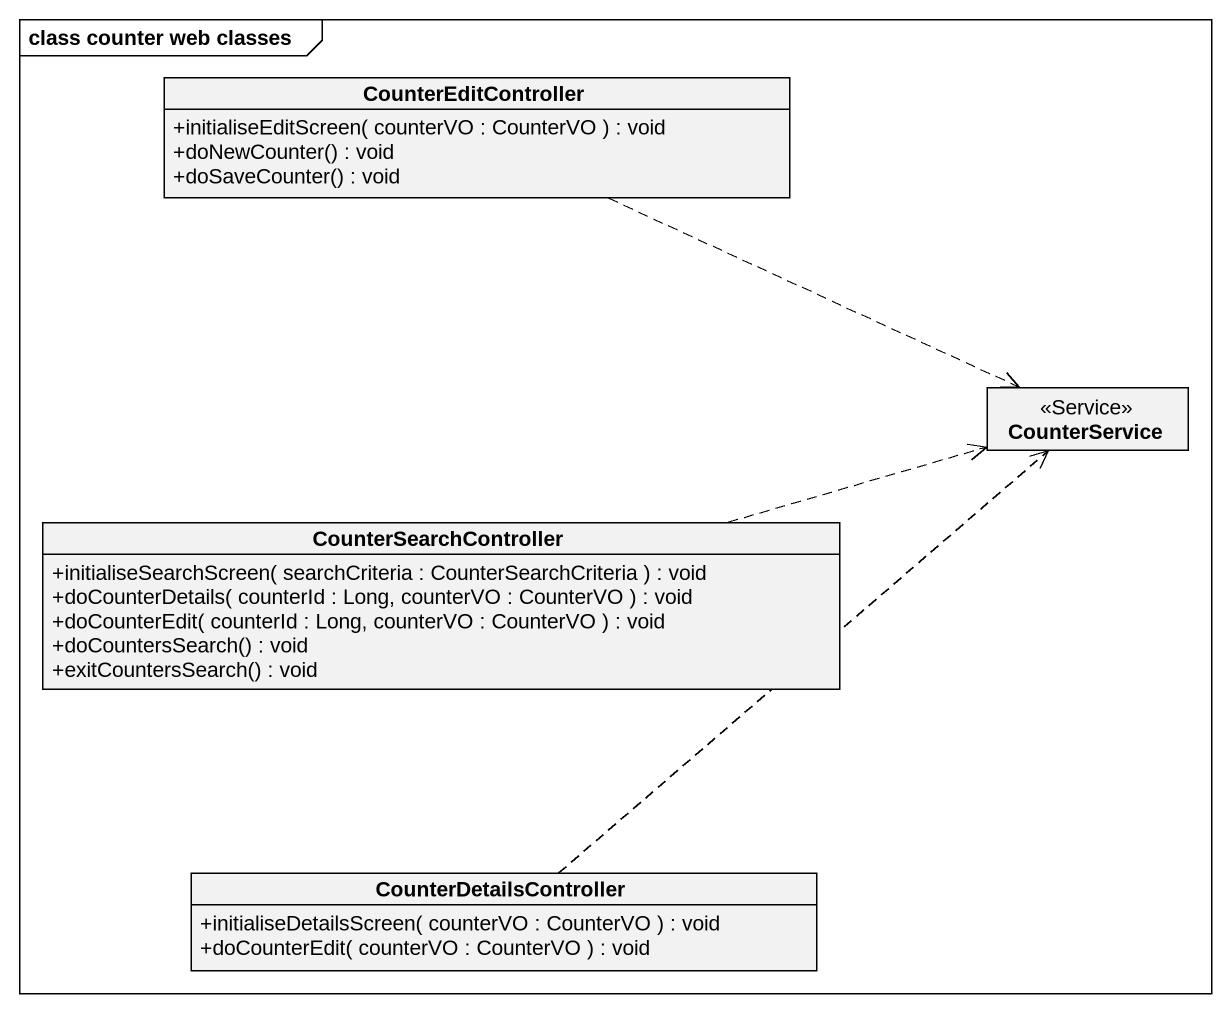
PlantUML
@startuml
mainframe class counter web classes
hide circle
hide empty members
skinparam classAttributeIconSize 0
class CounterEditController {
  +initialiseEditScreen( counterVO : CounterVO ) : void
  +doNewCounter() : void
  +doSaveCounter() : void
}
class CounterService <<Service>>
class CounterSearchController {
  +initialiseSearchScreen( searchCriteria : CounterSearchCriteria ) : void
  +doCounterDetails( counterId : Long, counterVO : CounterVO ) : void
  +doCounterEdit( counterId : Long, counterVO : CounterVO ) : void
  +doCountersSearch() : void
  +exitCountersSearch() : void
}
class CounterDetailsController {
  +initialiseDetailsScreen( counterVO : CounterVO ) : void
  +doCounterEdit( counterVO : CounterVO ) : void
}
CounterEditController .right.> CounterService
CounterSearchController .right.> CounterService
CounterDetailsController .up.> CounterService
@enduml
